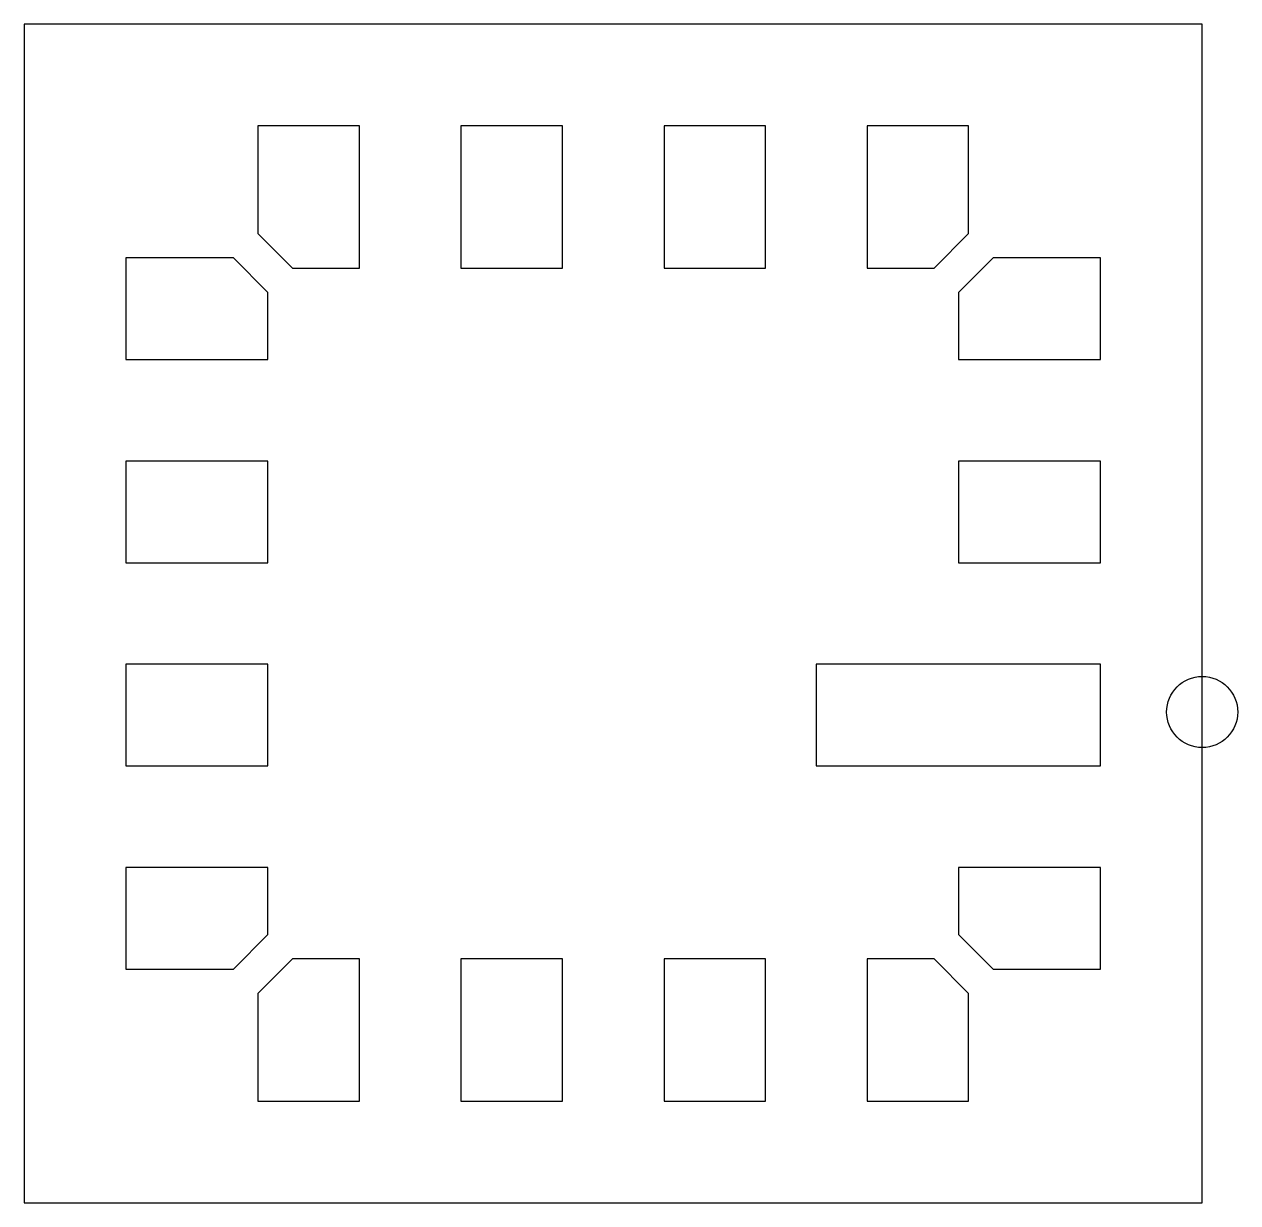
# Model space of a CAD drawing. Header units: millimetres. Extents: x -2.9 to 3.07, y -2.9 to 2.9.
import ezdxf

# ---------------------------------------------------------------- set-up
doc = ezdxf.new("R2010")
doc.units = ezdxf.units.MM
for name, color, linetype in [('Sketch', 7, 'CONTINUOUS'), ('Sketch001', 7, 'CONTINUOUS'), ('Sketch002', 7, 'CONTINUOUS')]:
    doc.layers.add(name, color=color, linetype=linetype)

msp = doc.modelspace()

# ---------------------------------------------------------------- linework, layer by layer
at = {"layer": 'Sketch'}
for p, q in [((-1.25, 2.4), (-1.75, 2.4)), ((-1.75, 2.4), (-1.75, 1.8702)), ((-1.25, 1.7), (-1.25, 2.4)), ((-0.25, 2.4), (-0.75, 2.4)), ((-0.75, 2.4), (-0.75, 1.7)), ((-0.25, 1.7), (-0.25, 2.4)), ((0.75, 2.4), (0.25, 2.4)), ((0.25, 2.4), (0.25, 1.7)), ((0.75, 1.7), (0.75, 2.4)), ((1.75, 2.4), (1.25, 2.4)), ((1.25, 2.4), (1.25, 1.7)), ((1.75, 1.8702), (1.75, 2.4)), ((-1.75, 1.8702), (-1.5798, 1.7)), ((1.5798, 1.7), (1.75, 1.8702)), ((-2.4, 1.75), (-2.4, 1.25)), ((-1.8702, 1.75), (-2.4, 1.75)), ((-1.8702, 1.75), (-1.7, 1.5798)), ((1.7, 1.5798), (1.8702, 1.75)), ((2.4, 1.75), (1.8702, 1.75)), ((2.4, 1.25), (2.4, 1.75)), ((-1.5798, 1.7), (-1.25, 1.7)), ((-0.75, 1.7), (-0.25, 1.7)), ((0.25, 1.7), (0.75, 1.7)), ((1.25, 1.7), (1.5798, 1.7)), ((-1.7, 1.25), (-1.7, 1.5798)), ((1.7, 1.5798), (1.7, 1.25)), ((-2.4, 1.25), (-1.7, 1.25)), ((1.7, 1.25), (2.4, 1.25)), ((-2.4, 0.75), (-2.4, 0.25)), ((-1.7, 0.75), (-2.4, 0.75)), ((-1.7, 0.25), (-1.7, 0.75)), ((1.7, 0.75), (1.7, 0.25)), ((2.4, 0.75), (1.7, 0.75)), ((2.4, 0.25), (2.4, 0.75)), ((-2.4, 0.25), (-1.7, 0.25)), ((1.7, 0.25), (2.4, 0.25)), ((-2.4, -0.25), (-2.4, -0.75)), ((-1.7, -0.25), (-2.4, -0.25)), ((-1.7, -0.75), (-1.7, -0.25)), ((1, -0.25), (1, -0.75)), ((2.4, -0.25), (1, -0.25)), ((2.4, -0.75), (2.4, -0.25)), ((-2.4, -0.75), (-1.7, -0.75)), ((1, -0.75), (2.4, -0.75)), ((-2.4, -1.25), (-2.4, -1.75)), ((-1.7, -1.25), (-2.4, -1.25)), ((-1.7, -1.5798), (-1.7, -1.25)), ((2.4, -1.25), (1.7, -1.25)), ((1.7, -1.25), (1.7, -1.5798)), ((2.4, -1.75), (2.4, -1.25)), ((-1.8702, -1.75), (-1.7, -1.5798)), ((1.7, -1.5798), (1.8702, -1.75)), ((-1.75, -1.8702), (-1.5798, -1.7)), ((-1.25, -1.7), (-1.5798, -1.7)), ((-1.25, -2.4), (-1.25, -1.7)), ((-0.25, -1.7), (-0.75, -1.7)), ((-0.75, -1.7), (-0.75, -2.4)), ((-0.25, -2.4), (-0.25, -1.7)), ((0.75, -1.7), (0.25, -1.7)), ((0.25, -1.7), (0.25, -2.4)), ((0.75, -2.4), (0.75, -1.7)), ((1.5798, -1.7), (1.25, -1.7)), ((1.25, -1.7), (1.25, -2.4)), ((1.5798, -1.7), (1.75, -1.8702)), ((-2.4, -1.75), (-1.8702, -1.75)), ((1.8702, -1.75), (2.4, -1.75)), ((-1.75, -1.8702), (-1.75, -2.4)), ((1.75, -2.4), (1.75, -1.8702)), ((-1.75, -2.4), (-1.25, -2.4)), ((-0.75, -2.4), (-0.25, -2.4)), ((0.25, -2.4), (0.75, -2.4)), ((1.25, -2.4), (1.75, -2.4))]:
    msp.add_line(p, q, dxfattribs=at)
at = {"layer": 'Sketch001'}
for p, q in [((-2.9, 2.9), (-2.9, -2.9)), ((2.9, 2.9), (-2.9, 2.9)), ((2.9, -2.9), (2.9, 2.9)), ((-2.9, -2.9), (2.9, -2.9))]:
    msp.add_line(p, q, dxfattribs=at)
at = {"layer": 'Sketch002'}
msp.add_circle((2.9, -0.4849), 0.175, dxfattribs=at)

doc.saveas('drawing.dxf')
